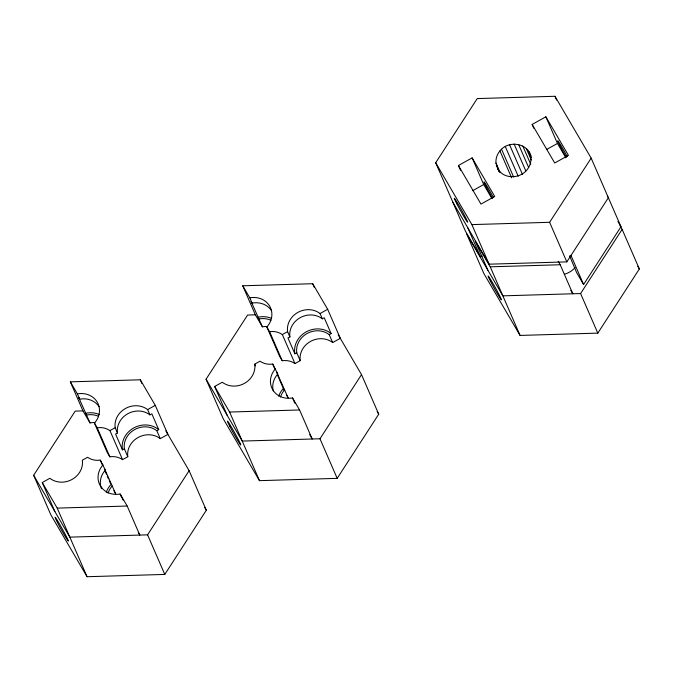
<?xml version="1.0" encoding="UTF-8"?>
<svg xmlns="http://www.w3.org/2000/svg" width="673" height="673" viewBox="0 0 673 673"><rect width="100%" height="100%" fill="white"/><g stroke="black" fill="none" stroke-linecap="round" stroke-linejoin="round"><path stroke-width="1.01" d="M165.827 430.863L189.121 470.679L206.325 510.26L164.784 574.422L87.053 576.719L50.862 514.862L33.65 475.281L75.191 411.119L82.964 410.883L90.014 422.93A19.82 17.978 -23.5 0 1 94.758 422.568M338.225 334.792L361.519 374.609L378.731 414.189L337.19 478.352L259.458 480.657L223.268 418.791L206.056 379.21L247.597 315.048L255.37 314.821L262.411 326.859A19.82 17.978 -23.5 0 1 267.164 326.498M33.65 475.281L69.841 537.138L147.572 534.842L189.121 470.679M482.179 255.984L480.488 256.926L465.523 231.352L435.692 162.74L477.233 98.578L554.973 96.281L591.163 158.138L620.994 226.751L583.6 284.494L576.559 272.456L569.594 255.841M206.056 379.21L242.246 441.076L319.978 438.771L361.519 374.609M435.692 162.74L471.882 224.605L549.614 222.3L591.163 158.138M452.904 202.321L489.094 264.186L566.826 261.881L608.367 197.719L607.34 195.961M622.138 229.384L639.35 268.973L597.809 333.127L520.078 335.432L483.879 273.575L466.675 233.994L502.866 295.851L580.597 293.546L622.138 229.384L620.018 225.758M498.752 171.001L495.976 163.059A17.767 16.118 -23.5 0 1 499.938 150.903C508.536 139.748 528.7 143.004 531.434 157.558M458.414 165.516L472.135 157.877L494.697 196.449L480.985 204.096L458.414 165.516L460.483 170.277M532.15 124.429L545.87 116.791L568.433 155.362L554.72 163.001L532.15 124.429L533.807 128.24M472.749 190.644L483.719 184.528L472.135 157.877M546.484 149.557L557.463 143.442L545.87 116.791M70.345 381.86L77.387 393.898A19.82 17.978 -23.5 0 1 97.249 402.168A19.82 17.978 -23.5 0 1 94.456 423.065L97.206 427.767A17.767 16.118 -23.5 0 1 109.943 430.619L115.176 427.7A19.82 17.978 -23.5 0 1 125.456 408.477A19.82 17.978 -23.5 0 1 147.648 409.605L155.27 405.365L140.304 379.791L70.345 381.86L82.964 410.883M242.751 285.789L249.792 297.836A19.82 17.978 -23.5 0 1 269.654 306.106A19.82 17.978 -23.5 0 1 266.853 327.002L269.604 331.705A17.767 16.118 -23.5 0 1 282.34 334.548L287.581 331.638A19.82 17.978 -23.5 0 1 297.861 312.407A19.82 17.978 -23.5 0 1 320.045 313.542L327.667 309.294L312.709 283.72L242.751 285.789L255.37 314.821M117.472 432.975L115.579 434.035L122.461 449.867L124.354 448.807A19.82 17.978 -23.5 0 1 134.634 429.584A19.82 17.978 -23.5 0 1 156.826 430.72L158.719 429.66L151.837 413.828L149.936 414.888A19.82 17.978 -23.5 0 0 127.752 413.752A19.82 17.978 -23.5 0 0 117.472 432.975L115.176 427.7M289.878 336.912L287.977 337.964L294.867 353.796L296.759 352.745A19.82 17.978 -23.5 0 1 307.039 333.522A19.82 17.978 -23.5 0 1 329.232 334.649L331.124 333.598L324.235 317.765L322.342 318.817A19.82 17.978 -23.5 0 0 300.158 317.69A19.82 17.978 -23.5 0 0 289.878 336.912L287.581 331.638M54.883 511.564L42.256 482.541L49.878 478.293A19.82 17.978 -23.5 0 0 72.07 479.428A19.82 17.978 -23.5 0 0 82.35 460.197L87.583 457.287A17.767 16.118 -23.5 0 0 100.319 460.13L105.367 470.116A19.82 17.978 -23.5 0 0 101.43 488.64M227.281 415.502L214.662 386.47L222.283 382.23A19.82 17.978 -23.5 0 0 244.476 383.358A19.82 17.978 -23.5 0 0 254.747 364.135L259.988 361.216A17.767 16.118 -23.5 0 0 272.725 364.068L277.772 374.045A19.82 17.978 -23.5 0 0 273.288 390.912M94.456 423.065L107.074 452.096L109.825 456.799A17.767 16.118 -23.5 0 1 122.562 459.642L127.794 456.731A19.82 17.978 -23.5 0 1 138.074 437.5A19.82 17.978 -23.5 0 1 160.267 438.636L167.888 434.388L155.27 405.365M266.853 327.002L279.48 356.025L282.231 360.728A17.767 16.118 -23.5 0 1 294.967 363.58L300.2 360.661A19.82 17.978 -23.5 0 1 310.48 341.438A19.82 17.978 -23.5 0 1 332.672 342.565L340.294 338.326L327.667 309.294M487.9 270.277L475.281 241.254L490.238 266.819L560.205 264.75L572.824 293.781L570.813 290.341M214.662 386.47L229.619 412.044L299.586 409.975L312.205 438.998L309.689 434.699M42.256 482.541L57.222 508.115L127.18 506.037L139.799 535.069L138.293 532.486M497.919 169.083C504.027 179.321 519.8 178.841 526.909 169.975A17.767 16.118 -23.5 0 0 530.871 157.819L528.936 151.804M617.898 221.459L620.994 226.751M637.777 266.281L639.35 268.973M557.463 143.442L565.858 157.793M558.186 261.309L560.205 264.75M483.719 184.528L491.593 197.988M377.158 411.506L378.731 414.189M271.488 310.64A19.82 17.978 -23.5 0 0 252.089 303.111L251.088 301.411L262.411 326.859M275.476 368.77A19.82 17.978 -23.5 0 0 272.674 389.667A19.82 17.978 -23.5 0 0 292.536 397.936L299.586 409.975M277.772 374.045L276.771 372.346L288.094 397.793L286.261 394.656M204.752 507.568L206.325 510.26M99.082 406.702A19.82 17.978 -23.5 0 0 79.683 399.182L78.691 397.474L90.014 422.93M103.07 464.833A19.82 17.978 -23.5 0 0 100.277 485.729L102.977 489.195A19.82 17.978 -23.5 0 0 120.139 493.999L127.18 506.037M104.778 469.342L115.697 493.864L113.863 490.726M554.973 96.281L556.605 100.05M526.294 148.489L531.3 160.006M570.982 255.462L583.6 284.494M522.778 145.991L530.711 164.229M518.631 144.485L528.642 167.51M549.614 222.3L566.826 261.881M580.597 293.546L597.809 333.127M514.122 144.056L525.806 170.925M509.57 144.745L522.5 174.492M505.28 146.512L518.21 176.259M501.545 149.221L513.642 177.049M499.938 150.903L511.623 177.773M495.976 163.059L500.148 172.658M496.338 165.179L499.257 171.901M471.882 224.605L489.094 264.186M490.238 266.819L520.078 335.432M467.861 227.895L480.488 256.926M312.709 283.72L314.333 287.464M320.045 313.542L322.342 318.817M329.232 334.649L332.672 342.565M296.759 352.745L300.2 360.661M282.34 334.548L294.967 363.58M319.978 438.771L337.19 478.352M269.604 331.705L282.231 360.728M249.792 297.836L252.089 303.111M292.536 397.936L294.833 403.211M272.725 364.068L274.761 368.745M277.613 375.298L284.124 390.281M254.747 364.135L255.513 365.893M229.619 412.044L259.458 480.657M140.304 379.791L141.936 383.534M147.648 409.605L149.936 414.888M156.826 430.72L160.267 438.636M124.354 448.807L127.794 456.731M109.943 430.619L122.562 459.642M147.572 534.842L164.784 574.422M97.206 427.767L109.825 456.799M77.387 393.898L79.683 399.182M121.132 495.698L123.041 500.098M120.139 493.999L121.283 496.64M100.319 460.13L102.355 464.816M105.207 471.369L106.427 474.179M107.243 476.047L108.462 478.856M109.278 480.732L110.498 483.542M57.222 508.115L87.053 576.719M575.104 267.602A20.501 18.6 -23.5 0 1 564.369 274.273M85.572 413.306A21.873 19.837 -23.5 0 1 99.2 414.45M122.461 449.867A21.873 19.837 -23.5 0 1 133.691 427.978A21.873 19.837 -23.5 0 1 158.719 429.66M86.565 415.014A19.82 17.978 -23.5 0 1 98.536 416.301M106.267 492.283A21.873 19.837 -23.5 0 1 111.255 484.24M108.059 493.132A19.82 17.978 -23.5 0 1 112.248 485.948M294.867 353.796A21.873 19.837 -23.5 0 1 306.097 331.915A21.873 19.837 -23.5 0 1 331.124 333.598M280.464 397.07A19.82 17.978 -23.5 0 1 284.654 389.877M278.672 396.22A21.873 19.837 -23.5 0 1 283.661 388.178M258.97 318.943A19.82 17.978 -23.5 0 1 270.941 320.239M257.978 317.244A21.873 19.837 -23.5 0 1 271.606 318.379M492.527 198.358A13.67 0.623 60.9 0 1 483.988 181.853A13.67 0.623 60.9 0 1 493.452 197.635M566.262 157.263A13.67 0.623 60.9 0 1 557.724 140.758A13.67 0.623 60.9 0 1 567.188 156.54M57.449 522.526A13.67 0.623 60.9 0 0 68.301 541.084A13.67 0.623 60.9 0 0 59.434 523.888A13.67 0.623 60.9 0 0 57.449 522.526M229.846 426.463A13.67 0.623 60.9 0 0 240.707 445.021A13.67 0.623 60.9 0 0 231.84 427.826A13.67 0.623 60.9 0 0 229.846 426.463M456.731 203.658A13.67 0.623 60.9 0 0 467.592 222.216A13.67 0.623 60.9 0 0 458.725 205.021A13.67 0.623 60.9 0 0 456.731 203.658M490.466 281.238A13.67 0.623 60.9 0 0 501.326 299.796A13.67 0.623 60.9 0 0 492.451 282.601A13.67 0.623 60.9 0 0 490.466 281.238"/></g></svg>
